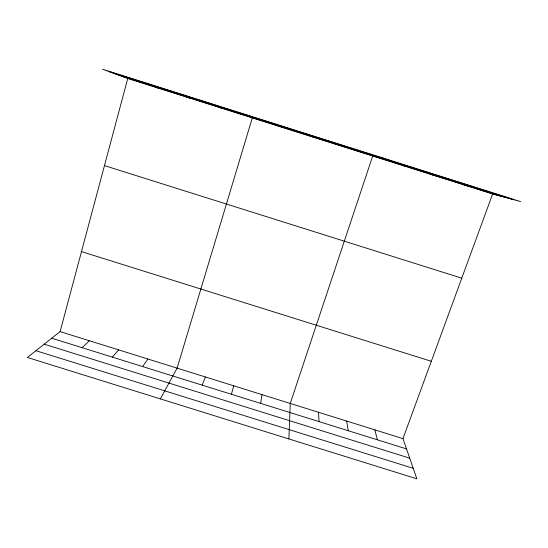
<?xml version="1.0" encoding="UTF-8"?>
<svg xmlns="http://www.w3.org/2000/svg" width="548" height="548" viewBox="0 0 548 548"><rect width="100%" height="100%" fill="white"/><g stroke="black" fill="none" stroke-linecap="round" stroke-linejoin="round"><path stroke-width="0.82" d="M288.871 438.927L290.241 403.451L372.702 156.016L383.251 158.098M260.67 403.397L261.999 394.635M492.631 193.992L402.965 438.633L416.85 478.801L27.4 357.467L60.109 331.615L127.753 78.467L102.483 69.199L520.6 201.582L492.631 193.992L127.753 78.467M231.42 394.272L233.729 385.806M202.137 385.134L205.431 376.976M160.365 398.889L177.107 368.133L252.299 117.902L245.285 114.416M142.61 366.564L147.905 359.015M112.354 357.125L118.669 349.891M82.07 347.679L89.399 340.76M312.559 136.979L313.011 136.801M342.644 146.501L344.213 146.679M402.732 165.523L406.513 166.407M432.728 175.024L437.619 176.251M462.697 184.512L468.691 186.087M35.949 350.706L413.219 468.307M81.494 251.601L431.31 361.29M60.109 331.615L402.965 438.633M51.752 338.219L406.513 448.901M44.21 344.178L409.712 458.162M104.469 165.612L461.772 278.185M109.127 71.637L513.25 199.588M115.532 73.987L506.167 197.664M121.341 76.117L499.735 195.917M153.687 86.358L158.941 88.344M185.998 96.585L190.094 98.202M218.275 106.805L221.214 108.059M281.782 126.91L282.446 127.444M374.818 429.851L377.401 439.818M346.651 421.056L348.261 430.728M318.463 412.26L319.087 421.624"/></g></svg>
